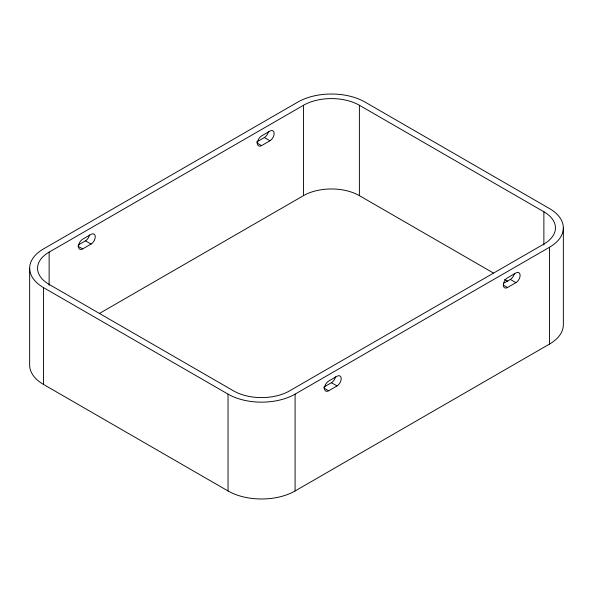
<?xml version="1.0" encoding="UTF-8"?>
<svg xmlns="http://www.w3.org/2000/svg" width="593" height="593" viewBox="0 0 593 593"><rect width="100%" height="100%" fill="white"/><g stroke="black" fill="none" stroke-linecap="round" stroke-linejoin="round"><path stroke-width="0.89" d="M49.13 285.322L49.13 252.121L303.49 105.272A39.531 22.823 0 0 1 359.388 105.272L543.87 211.775L543.87 244.976M78.61 244.783L85.466 240.825A5.93 3.425 -60 0 0 89.521 234.902M256.732 141.949L264.359 137.546A5.93 3.425 -60 0 0 268.407 131.616M82.672 248.897L91.063 244.057A5.93 3.425 -60 0 0 95.251 236.792A5.93 3.425 -60 0 0 91.063 234.368L82.672 239.209A5.93 3.425 -60 0 0 78.484 246.473A5.93 3.425 -60 0 0 82.672 248.897L77.883 246.125M261.565 145.619L269.948 140.771A5.93 3.425 -60 0 0 274.136 133.514A5.93 3.425 -60 0 0 269.948 131.09L261.565 135.93A5.93 3.425 -60 0 0 257.369 143.195A5.93 3.425 -60 0 0 261.565 145.619L256.769 142.846M99.683 313.304L303.49 195.646A39.531 22.823 0 0 1 359.388 195.646L493.339 272.973M43.541 287.627L228.023 394.13A47.433 27.389 0 0 0 295.099 394.13L549.459 247.281A47.433 27.389 0 0 0 549.459 208.551L364.977 102.04A47.433 27.389 0 0 0 297.901 102.04L43.541 248.897A47.433 27.389 0 0 0 43.541 287.627L43.541 384.449L228.023 490.96A47.433 27.389 0 0 0 295.099 490.96L549.459 344.103A47.433 27.389 0 0 0 563.35 324.742L563.35 227.912M323.815 387.11L331.435 382.707A5.93 3.425 -60 0 0 335.49 376.785M503.464 283.395L510.328 279.429A5.93 3.425 -60 0 0 514.376 273.506M328.641 390.78L337.032 385.939A5.93 3.425 -60 0 0 341.22 378.675A5.93 3.425 -60 0 0 337.032 376.251L328.641 381.099A5.93 3.425 -60 0 0 324.453 388.356A5.93 3.425 -60 0 0 328.641 390.78L323.852 388.015M507.534 287.501L515.917 282.661A5.93 3.425 -60 0 0 520.105 275.397A5.93 3.425 -60 0 0 515.917 272.973L507.534 277.813A5.93 3.425 -60 0 0 503.338 285.077A5.93 3.425 -60 0 0 507.534 287.501L503.539 285.196M510.328 279.429L515.917 282.661M264.359 137.546L269.948 140.771M504.561 279.459L507.771 281.312M331.435 382.707L337.032 385.939M85.466 240.825L91.063 244.057M549.459 247.281L549.459 344.103M359.388 105.272L359.388 195.646M303.49 105.272L303.49 195.646M295.099 394.13L295.099 490.96M228.023 394.13L228.023 490.96M29.65 268.258L29.65 365.088A47.433 27.389 0 0 0 43.541 384.449M49.13 252.121A39.531 22.823 0 0 0 49.13 284.395L233.612 390.906A39.531 22.823 0 0 0 289.51 390.906L543.87 244.049A39.531 22.823 0 0 0 543.87 211.775"/></g></svg>
